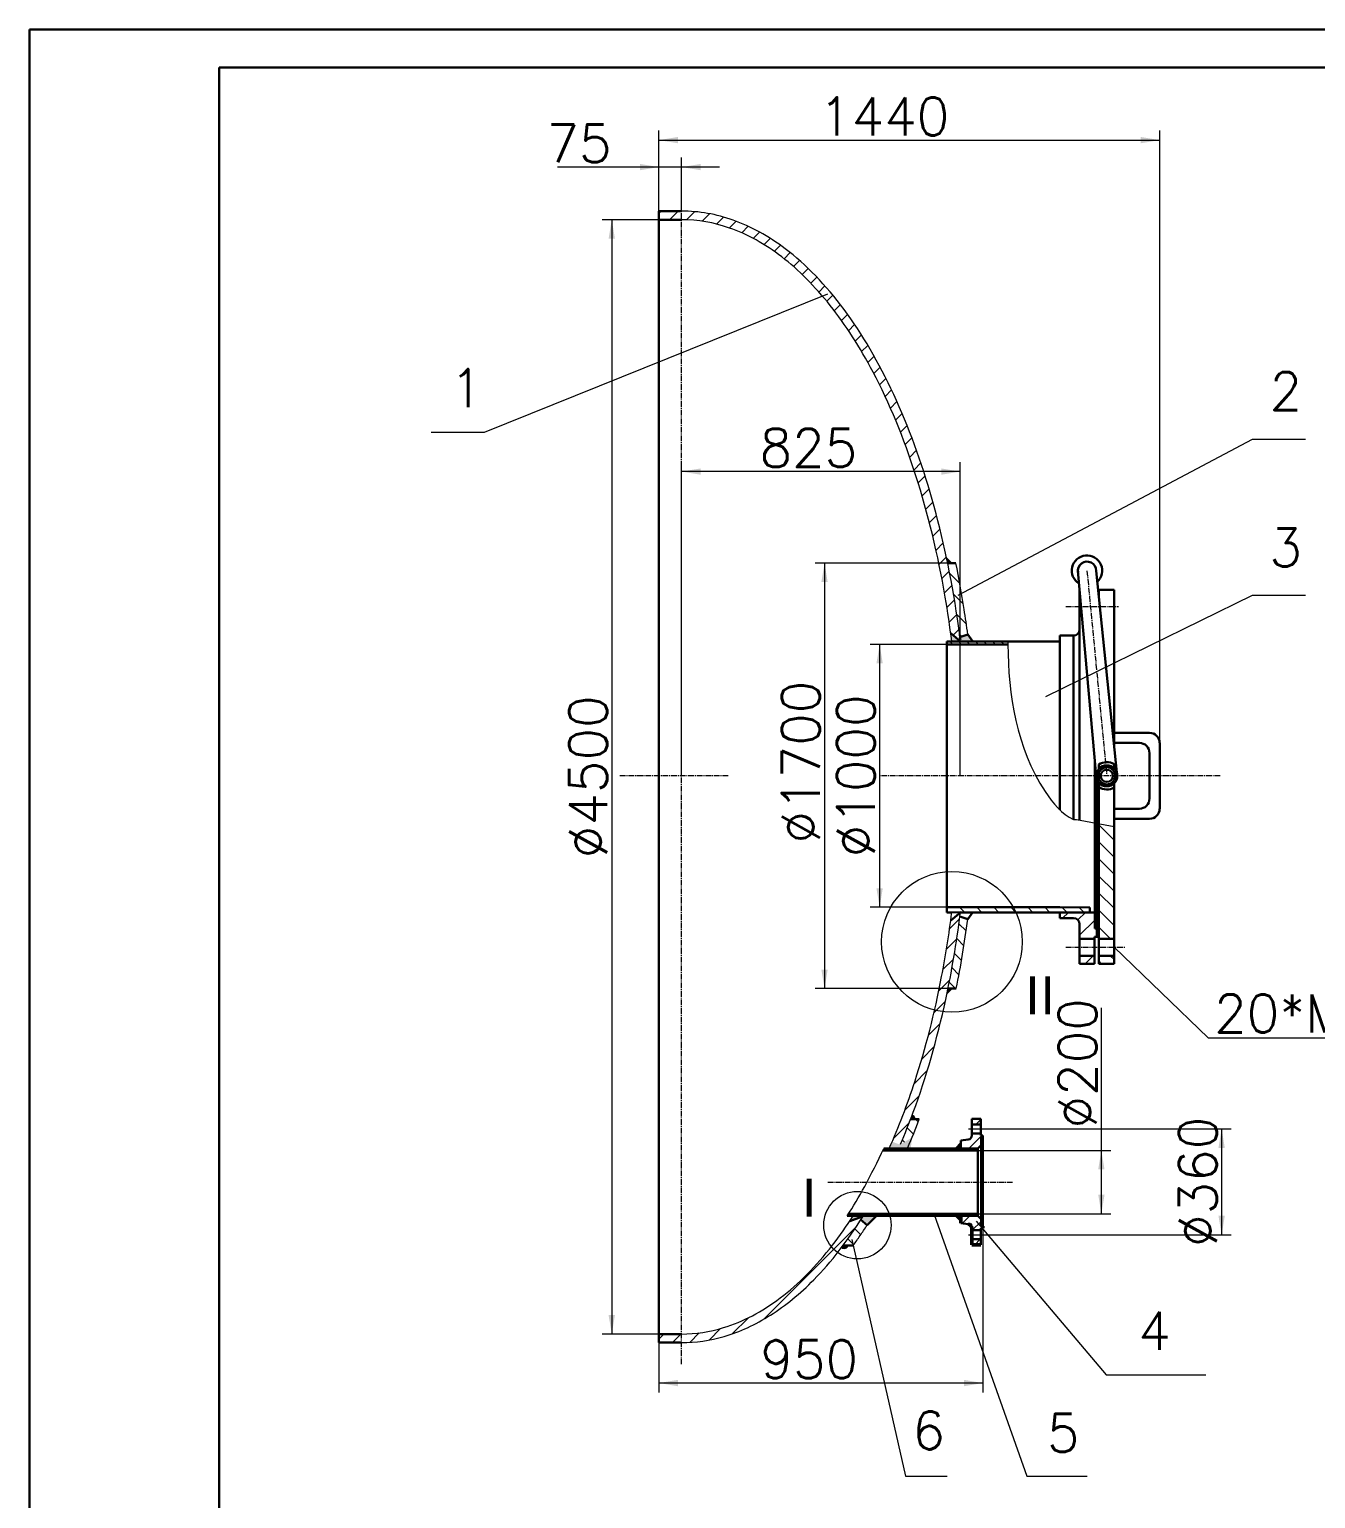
# Model space of a CAD drawing. Header units: millimetres. Extents: x 6 to 426, y 0 to 297.
# Drawn here: x 5.8 to 175.2, y 103.7 to 297 of the extents above; entities that cross this region are included whole.
import ezdxf

# ---------------------------------------------------------------- set-up
doc = ezdxf.new("R2010")
doc.units = ezdxf.units.MM
doc.linetypes.add('CENTER2', pattern=[1.125, 0.75, -0.125, 0.125, -0.125])
for name, color, linetype, lineweight in [('尺寸线', 3, 'Continuous', 15), ('文字层', 7, 'Continuous', 15), ('粗实线', 7, 'Continuous', 30), ('细实线', 7, 'Continuous', 15), ('细点划线', 1, 'CENTER2', 18)]:
    doc.layers.add(name, color=color, linetype=linetype, lineweight=lineweight)
doc.styles.get("Standard").update_dxf_attribs({"font": 'txt.shx', "bigfont": 'gbcbig.shx'})
doc.dimstyles.new('ISO-25$0', dxfattribs={"dimtxt": 5, "dimasz": 2.5, "dimexe": 1.25, "dimexo": 0, "dimtad": 1, "dimdec": 0, "dimdsep": 46, "dimtxsty": 'Standard', "dimcen": 2.5, "dimdle": 5, "dimadec": 0, "dimazin": 0, "dimtfac": 1, "dimtdec": 0, "dimtmove": 0, "dimatfit": 2, "dimfxl": 0, "dimtolj": 1, "dimarcsym": 0})

# ---------------------------------------------------------------- blocks, each defined once
blk = doc.blocks.new('*X7')
at = {"layer": '尺寸线', "linetype": 'Continuous'}
for points in [[(82.53, 271.99), (82.95, 269.49), (82.11, 269.49)], [(82.53, 125.32), (82.95, 127.82), (82.11, 127.82)]]:
    blk.add_hatch(color=0, dxfattribs=at).paths.add_polyline_path(points, flags=0)
at = {"layer": '尺寸线', "color": 0, "linetype": 'Continuous'}
for p, q in [((88.73, 271.99), (81.28, 271.99)), ((82.53, 271.99), (82.53, 125.32)), ((88.73, 125.32), (81.28, 125.32))]:
    blk.add_line(p, q, dxfattribs=at)
at = {"layer": '尺寸线', "color": 0, "insert": (79.41, 198.66), "char_height": 5, "width": 35.7143, "attachment_point": 5, "rotation": 90}
blk.add_mtext('%%C4500', dxfattribs=at)
blk = doc.blocks.new('*X8')
at = {"layer": '尺寸线', "linetype": 'Continuous'}
for points in [[(117.8, 216.09), (118.21, 213.59), (117.38, 213.59)], [(117.8, 181.49), (118.21, 183.99), (117.38, 183.99)]]:
    blk.add_hatch(color=0, dxfattribs=at).paths.add_polyline_path(points, flags=0)
at = {"layer": '尺寸线', "color": 0, "linetype": 'Continuous'}
for p, q in [((126.68, 216.09), (116.55, 216.09)), ((117.8, 216.09), (117.8, 181.49)), ((126.71, 181.49), (116.55, 181.49))]:
    blk.add_line(p, q, dxfattribs=at)
at = {"layer": '尺寸线', "color": 0, "insert": (114.67, 198.79), "char_height": 5, "width": 34.2857, "attachment_point": 5, "rotation": 90}
blk.add_mtext('%%C1000', dxfattribs=at)
blk = doc.blocks.new('*X9')
at = {"layer": '尺寸线', "linetype": 'Continuous'}
for points in [[(88.73, 278.91), (86.23, 278.5), (86.23, 279.33)], [(91.73, 278.91), (94.23, 278.5), (94.23, 279.33)]]:
    blk.add_hatch(color=0, dxfattribs=at).paths.add_polyline_path(points, flags=0)
at = {"layer": '尺寸线', "color": 0, "linetype": 'Continuous'}
for p, q in [((96.73, 278.91), (75.38, 278.91)), ((88.73, 273.12), (88.73, 280.16)), ((91.73, 273.12), (91.73, 280.16))]:
    blk.add_line(p, q, dxfattribs=at)
at = {"layer": '尺寸线', "color": 0, "insert": (78.23, 282.04), "char_height": 5, "width": 11.4286, "attachment_point": 5}
blk.add_mtext('75', dxfattribs=at)
blk = doc.blocks.new('*X10')
at = {"layer": '尺寸线', "linetype": 'Continuous'}
for points in [[(88.73, 282.46), (91.23, 282.88), (91.23, 282.05)], [(154.67, 282.46), (152.17, 282.88), (152.17, 282.05)]]:
    blk.add_hatch(color=0, dxfattribs=at).paths.add_polyline_path(points, flags=0)
at = {"layer": '尺寸线', "color": 0, "linetype": 'Continuous'}
for p, q in [((88.73, 273.12), (88.73, 283.71)), ((88.73, 282.46), (154.67, 282.46)), ((154.67, 203.12), (154.67, 283.71))]:
    blk.add_line(p, q, dxfattribs=at)
at = {"layer": '尺寸线', "color": 0, "insert": (118.39, 285.59), "char_height": 5, "width": 24.2857, "attachment_point": 5}
blk.add_mtext('1440', dxfattribs=at)
blk = doc.blocks.new('*X11')
at = {"layer": '细实线'}
for p, q in [((5242.82, 176.19), (5255.22, 164.28)), ((5255.22, 164.28), (5280.7, 164.28))]:
    blk.add_line(p, q, dxfattribs=at)
blk = doc.blocks.new('*X26')
at = {"layer": '尺寸线', "linetype": 'Continuous'}
for points in [[(110.54, 226.79), (110.96, 224.29), (110.13, 224.29)], [(110.54, 170.79), (110.96, 173.29), (110.13, 173.29)]]:
    blk.add_hatch(color=0, dxfattribs=at).paths.add_polyline_path(points, flags=0)
at = {"layer": '尺寸线', "color": 0, "linetype": 'Continuous'}
for p, q in [((127.7, 226.79), (109.29, 226.79)), ((110.54, 226.79), (110.54, 170.79)), ((127.89, 170.79), (109.29, 170.79))]:
    blk.add_line(p, q, dxfattribs=at)
at = {"layer": '尺寸线', "color": 0, "insert": (107.42, 200.6), "char_height": 5, "width": 34.2857, "attachment_point": 5, "rotation": 90}
blk.add_mtext('%%C1700', dxfattribs=at)
blk = doc.blocks.new('*X27')
at = {"layer": '尺寸线', "linetype": 'Continuous'}
for points in [[(146.99, 149.49), (146.58, 146.99), (147.41, 146.99)], [(146.99, 141.16), (146.58, 143.66), (147.41, 143.66)]]:
    blk.add_hatch(color=0, dxfattribs=at).paths.add_polyline_path(points, flags=0)
at = {"layer": '尺寸线', "color": 0, "linetype": 'Continuous'}
for p, q in [((146.99, 141.16), (146.99, 168.27)), ((130.73, 149.49), (148.24, 149.49)), ((130.73, 141.16), (148.24, 141.16))]:
    blk.add_line(p, q, dxfattribs=at)
at = {"layer": '尺寸线', "color": 0, "insert": (143.87, 160.95), "char_height": 5, "width": 29.2857, "attachment_point": 5, "rotation": 90}
blk.add_mtext('%%C200', dxfattribs=at)
blk = doc.blocks.new('*X28')
at = {"layer": '尺寸线', "linetype": 'Continuous'}
for points in [[(88.73, 118.87), (91.23, 118.45), (91.23, 119.29)], [(131.4, 118.87), (128.9, 118.45), (128.9, 119.29)]]:
    blk.add_hatch(color=0, dxfattribs=at).paths.add_polyline_path(points, flags=0)
at = {"layer": '尺寸线', "color": 0, "linetype": 'Continuous'}
for p, q in [((131.4, 145.35), (131.4, 117.62)), ((88.73, 125.32), (88.73, 117.62)), ((131.4, 118.87), (88.73, 118.87))]:
    blk.add_line(p, q, dxfattribs=at)
at = {"layer": '尺寸线', "color": 0, "insert": (108.53, 122), "char_height": 5, "width": 18.5714, "attachment_point": 5}
blk.add_mtext('950', dxfattribs=at)
blk = doc.blocks.new('*X29')
at = {"layer": '细实线'}
for p, q in [((5222.29, 222.52), (5261.04, 243.06)), ((5261.04, 243.06), (5268.04, 243.06))]:
    blk.add_line(p, q, dxfattribs=at)
blk = doc.blocks.new('*X30')
at = {"layer": '细实线'}
for p, q in [((5233.83, 209.2), (5261.04, 222.53)), ((5261.04, 222.53), (5268.04, 222.53))]:
    blk.add_line(p, q, dxfattribs=at)
blk = doc.blocks.new('*X31')
at = {"layer": '细实线'}
for p, q in [((5224.68, 140.13), (5241.79, 119.89)), ((5241.79, 119.89), (5254.91, 119.89))]:
    blk.add_line(p, q, dxfattribs=at)
blk = doc.blocks.new('*X32')
at = {"layer": '细实线'}
for p, q in [((5208.29, 137.71), (5215.36, 106.59)), ((5215.36, 106.59), (5220.84, 106.59))]:
    blk.add_line(p, q, dxfattribs=at)
blk = doc.blocks.new('*X33')
at = {"layer": '细实线'}
for p, q in [((5205.09, 262.13), (5159.9, 243.92)), ((5159.9, 243.92), (5152.9, 243.92))]:
    blk.add_line(p, q, dxfattribs=at)
blk = doc.blocks.new('*X34')
at = {"layer": '细实线'}
for p, q in [((5219.11, 141.02), (5231.35, 106.59)), ((5231.35, 106.59), (5239.26, 106.59))]:
    blk.add_line(p, q, dxfattribs=at)
blk = doc.blocks.new('*X39')
at = {"layer": '尺寸线', "linetype": 'Continuous'}
for points in [[(91.73, 238.84), (94.23, 238.42), (94.23, 239.25)], [(128.41, 238.84), (125.91, 238.42), (125.91, 239.25)]]:
    blk.add_hatch(color=0, dxfattribs=at).paths.add_polyline_path(points, flags=0)
at = {"layer": '尺寸线', "color": 0, "linetype": 'Continuous'}
for p, q in [((91.73, 198.79), (91.73, 240.09)), ((128.41, 198.79), (128.41, 240.09)), ((128.41, 238.84), (91.73, 238.84))]:
    blk.add_line(p, q, dxfattribs=at)
at = {"layer": '尺寸线', "color": 0, "insert": (108.42, 241.96), "char_height": 5, "width": 18.5714, "attachment_point": 5}
blk.add_mtext('825', dxfattribs=at)
blk = doc.blocks.new('*X40')
at = {"layer": '尺寸线', "linetype": 'Continuous'}
for points in [[(162.83, 152.31), (163.25, 149.81), (162.41, 149.81)], [(162.83, 138.39), (163.25, 140.89), (162.41, 140.89)]]:
    blk.add_hatch(color=0, dxfattribs=at).paths.add_polyline_path(points, flags=0)
at = {"layer": '尺寸线', "color": 0, "linetype": 'Continuous'}
for p, q in [((131.4, 152.31), (164.08, 152.31)), ((162.83, 152.31), (162.83, 138.39)), ((131.4, 138.39), (164.08, 138.39))]:
    blk.add_line(p, q, dxfattribs=at)
at = {"layer": '尺寸线', "color": 0, "insert": (159.71, 145.35), "char_height": 5, "width": 28.5714, "attachment_point": 5, "rotation": 90}
blk.add_mtext('%%C360', dxfattribs=at)

msp = doc.modelspace()

# ---------------------------------------------------------------- hatches: boundary and pattern name
at = {"layer": '细实线'}
h = msp.add_hatch(dxfattribs=at)
h.set_pattern_fill('ANSI31', color=256, scale=0.5, style=0)
h.paths.add_polyline_path([(91.73, 273.12), (88.99, 273.12), (88.73, 273.12), (88.73, 271.99), (91.73, 271.99)], flags=0)
h = msp.add_hatch(dxfattribs=at)
h.set_pattern_fill('ANSI31', color=256, scale=0.5, style=0)
edge = h.paths.add_edge_path(flags=0)
edge.add_spline(control_points=[(126.61, 227.48), (126.05, 230.11), (125.42, 232.68), (123.3, 240.13), (121.6, 244.77), (117.71, 253.18), (115.51, 256.94), (110.72, 263.39), (108.12, 266.08), (103.18, 269.82), (100.87, 271.09), (96.29, 272.72), (94.01, 273.12), (91.73, 273.12)], knot_values=[0, 0, 0, 0, 6.094092, 6.094092, 18.248078, 18.248078, 30.402065, 30.402065, 42.556051, 42.556051, 52.331151, 52.331151, 61.569439, 61.569439, 61.569439, 61.569439], weights=[1, 1, 1, 1, 1, 1, 1, 1, 1, 1, 1, 1, 1, 1], degree=3, periodic=0)
edge.add_line((91.73, 273.12), (91.73, 273.12))
edge.add_line((91.73, 273.12), (91.73, 271.99))
edge.add_spline(control_points=[(91.73, 271.99), (93.85, 271.99), (95.96, 271.62), (100.39, 270.08), (102.69, 268.8), (107.14, 265.37), (109.28, 263.23), (113.31, 258.14), (115.2, 255.21), (119.08, 247.87), (120.98, 243.27), (124.18, 233.3), (125.48, 227.93), (126.71, 220.75), (126.95, 219.16), (127.16, 217.56)], knot_values=[0, 0, 0, 0, 9.220053, 9.220053, 19.610487, 19.610487, 30.00092, 30.00092, 40.391354, 40.391354, 53.31268, 53.31268, 66.234007, 66.234007, 69.852159, 69.852159, 69.852159, 69.852159], weights=[1, 1, 1, 1, 1, 1, 1, 1, 1, 1, 1, 1, 1, 1, 1, 1], degree=3, periodic=0)
edge.add_line((127.16, 217.56), (128.2, 216.69))
edge.add_line((128.2, 216.69), (128.44, 216.69))
edge.add_line((128.44, 216.69), (128.37, 217.02))
edge.add_spline(control_points=[(128.37, 217.02), (128.27, 217.84), (128.16, 218.65), (127.67, 221.94), (127.24, 224.39), (126.75, 226.79)], knot_values=[0, 0, 0, 0, 2.427071, 2.427071, 9.902875, 9.902875, 9.902875, 9.902875], weights=[1, 1, 1, 1, 1, 1], degree=3, periodic=0)
edge.add_spline(control_points=[(126.75, 226.79), (126.7, 227.02), (126.66, 227.25), (126.61, 227.48)], knot_values=[0, 0, 0, 0, 0.702862, 0.702862, 0.702862, 0.702862], weights=[1, 1, 1, 1], degree=3, periodic=0)
h = msp.add_hatch(color=256, dxfattribs=at)
edge = h.paths.add_edge_path(flags=0)
edge.add_spline(control_points=[(126.61, 227.48), (126.66, 227.25), (126.7, 227.02), (126.75, 226.79)], knot_values=[0, 0, 0, 0, 0.702862, 0.702862, 0.702862, 0.702862], weights=[1, 1, 1, 1], degree=3, periodic=0)
edge.add_line((126.75, 226.79), (127.3, 226.79))
edge.add_line((127.3, 226.79), (126.61, 227.48))
h = msp.add_hatch(dxfattribs=at)
h.set_pattern_fill('ANSI31', color=256, scale=0.5, angle=270, style=0)
edge = h.paths.add_edge_path(flags=0)
edge.add_spline(control_points=[(129.4, 217.4), (129.26, 218.51), (129.1, 219.61), (128.61, 222.76), (128.25, 224.79), (127.84, 226.79)], knot_values=[0, 0, 0, 0, 3.310103, 3.310103, 9.523664, 9.523664, 9.523664, 9.523664], weights=[1, 1, 1, 1, 1, 1], degree=3, periodic=0)
edge.add_line((127.84, 226.79), (126.75, 226.79))
edge.add_spline(control_points=[(126.75, 226.79), (127.24, 224.39), (127.67, 221.94), (128.16, 218.65), (128.27, 217.84), (128.37, 217.02)], knot_values=[0, 0, 0, 0, 7.475804, 7.475804, 9.902875, 9.902875, 9.902875, 9.902875], weights=[1, 1, 1, 1, 1, 1], degree=3, periodic=0)
edge.add_line((128.37, 217.02), (129.4, 217.4))
h = msp.add_hatch(color=256, dxfattribs=at)
edge = h.paths.add_edge_path(flags=0)
edge.add_line((129.4, 217.4), (128.37, 217.02))
edge.add_line((128.37, 217.02), (128.44, 216.69))
edge.add_line((128.44, 216.69), (128.2, 216.69))
edge.add_line((128.2, 216.69), (127.16, 217.56))
edge.add_spline(control_points=[(127.16, 217.56), (127.21, 217.2), (127.25, 216.85), (127.3, 216.49)], knot_values=[0, 0, 0, 0, 1.07952, 1.07952, 1.07952, 1.07952], weights=[1, 1, 1, 1], degree=3, periodic=0)
edge.add_line((127.3, 216.49), (128.44, 216.49))
edge.add_line((128.44, 216.49), (130.05, 216.49))
edge.add_line((130.05, 216.49), (129.4, 217.4))
h = msp.add_hatch(dxfattribs=at)
h.set_pattern_fill('ANSI31', color=256, scale=0.25, angle=270, style=0)
edge = h.paths.add_edge_path(flags=0)
edge.add_spline(control_points=[(134.75, 216.1), (134.75, 216.24), (134.76, 216.37), (134.77, 216.5)], knot_values=[0, 0, 0, 0, 0.400808, 0.400808, 0.400808, 0.400808], weights=[1, 1, 1, 1], degree=3, periodic=0)
edge.add_line((134.77, 216.5), (128.45, 216.5))
edge.add_line((128.45, 216.5), (127.31, 216.5))
edge.add_line((127.31, 216.5), (126.64, 216.5))
edge.add_spline(control_points=[(126.64, 216.5), (126.66, 216.37), (126.67, 216.24), (126.69, 216.1)], knot_values=[0, 0, 0, 0, 0.403085, 0.403085, 0.403085, 0.403085], weights=[1, 1, 1, 1], degree=3, periodic=0)
edge.add_line((126.69, 216.1), (128.5, 216.1))
edge.add_line((128.5, 216.1), (134.75, 216.1))
h = msp.add_hatch(dxfattribs=at)
h.set_pattern_fill('ANSI31', color=256, scale=0.5, angle=270, style=0)
h.paths.add_polyline_path([(146.67, 177.32), (148.67, 177.32), (148.67, 192.11), (146.67, 192.49)], flags=0)
h = msp.add_hatch(dxfattribs=at)
h.set_pattern_fill('ANSI31', color=256, scale=0.5, style=0)
edge = h.paths.add_edge_path(flags=0)
edge.add_spline(control_points=[(122.08, 154.14), (122.13, 154.27), (122.18, 154.4), (123.93, 159.12), (125.37, 164.1), (126.55, 169.59), (126.61, 169.85), (126.66, 170.1)], knot_values=[0, 0, 0, 0, 0.442701, 0.442701, 15.867326, 15.867326, 16.62587, 16.62587, 16.62587, 16.62587], weights=[1, 1, 1, 1, 1, 1, 1, 1], degree=3, periodic=0)
edge.add_spline(control_points=[(126.66, 170.1), (126.71, 170.33), (126.76, 170.56), (126.81, 170.79)], knot_values=[0, 0, 0, 0, 0.699955, 0.699955, 0.699955, 0.699955], weights=[1, 1, 1, 1], degree=3, periodic=0)
edge.add_spline(control_points=[(126.81, 170.79), (127.43, 173.88), (127.96, 177.06), (128.37, 180.29)], knot_values=[0, 0, 0, 0, 9.632424, 9.632424, 9.632424, 9.632424], weights=[1, 1, 1, 1], degree=3, periodic=0)
edge.add_line((128.37, 180.29), (128.24, 180.29))
edge.add_line((128.24, 180.29), (127.1, 179.33))
edge.add_spline(control_points=[(127.3, 180.82), (126.94, 177.95), (126.49, 175.13), (125.04, 167.56), (123.86, 162.95), (121.55, 155.84), (120.54, 153.16), (119.44, 150.63)], knot_values=[0, 0, 0, 0, 8.085568, 8.085568, 22.155558, 22.155558, 31.298631, 31.298631, 31.298631, 31.298631], weights=[1, 1, 1, 1, 1, 1, 1, 1], degree=3, periodic=0)
edge.add_line((119.44, 150.63), (120.38, 150.29))
edge.add_line((120.38, 150.29), (120.53, 150.29))
edge.add_spline(control_points=[(120.53, 150.29), (121, 151.37), (121.45, 152.48), (121.88, 153.61)], knot_values=[0, 0, 0, 0, 3.580407, 3.580407, 3.580407, 3.580407], weights=[1, 1, 1, 1], degree=3, periodic=0)
edge.add_spline(control_points=[(121.88, 153.61), (121.95, 153.78), (122.01, 153.96), (122.08, 154.14)], knot_values=[0, 0, 0, 0, 0.570721, 0.570721, 0.570721, 0.570721], weights=[1, 1, 1, 1], degree=3, periodic=0)
h = msp.add_hatch(dxfattribs=at)
h.set_pattern_fill('ANSI31', color=256, scale=0.5, angle=270, style=0)
edge = h.paths.add_edge_path(flags=0)
edge.add_line((145.46, 181.45), (141.53, 181.49))
edge.add_line((141.53, 181.49), (128.06, 181.49))
edge.add_line((128.06, 181.49), (127.38, 181.49))
edge.add_line((127.38, 181.49), (126.71, 181.49))
edge.add_spline(control_points=[(126.71, 181.49), (126.68, 181.27), (126.65, 181.05), (126.63, 180.82)], knot_values=[0, 0, 0, 0, 0.671793, 0.671793, 0.671793, 0.671793], weights=[1, 1, 1, 1], degree=3, periodic=0)
edge.add_line((126.63, 180.82), (127.3, 180.82))
edge.add_line((127.3, 180.82), (128.44, 180.83))
edge.add_line((128.44, 180.83), (130.05, 180.83))
edge.add_line((130.05, 180.83), (130.05, 180.82))
edge.add_line((130.05, 180.82), (141.53, 180.82))
edge.add_line((141.53, 180.82), (145.46, 180.82))
edge.add_line((145.46, 180.82), (145.46, 181.45))
h = msp.add_hatch(dxfattribs=at)
h.set_pattern_fill('ANSI31', color=256, scale=0.5, angle=270, style=0)
edge = h.paths.add_edge_path(flags=0)
edge.add_spline(control_points=[(127.89, 170.79), (128.49, 173.77), (129, 176.82), (129.4, 179.92)], knot_values=[0, 0, 0, 0, 9.25526, 9.25526, 9.25526, 9.25526], weights=[1, 1, 1, 1], degree=3, periodic=0)
edge.add_line((129.4, 179.92), (128.37, 180.29))
edge.add_spline(control_points=[(128.37, 180.29), (127.96, 177.06), (127.43, 173.88), (126.81, 170.79)], knot_values=[0, 0, 0, 0, 9.632424, 9.632424, 9.632424, 9.632424], weights=[1, 1, 1, 1], degree=3, periodic=0)
edge.add_line((126.81, 170.79), (127.89, 170.79))
h = msp.add_hatch(dxfattribs=at)
h.set_pattern_fill('ANSI31', color=256, scale=0.5, style=0)
edge = h.paths.add_edge_path(flags=0)
edge.add_line((144.13, 177.59), (144.13, 177.32))
edge.add_line((144.13, 177.32), (146.07, 177.32))
edge.add_line((146.07, 177.32), (146.07, 177.59))
edge.add_line((146.07, 177.59), (146.4, 177.59))
edge.add_line((146.4, 177.59), (146.4, 178.69))
edge.add_line((146.4, 178.69), (146.13, 178.69))
edge.add_line((146.13, 178.69), (146.13, 180.82))
edge.add_line((146.13, 180.82), (141.53, 180.82))
edge.add_line((141.53, 180.82), (141.53, 180.06))
edge.add_line((141.53, 180.06), (143.33, 180.06))
edge.add_arc((143.33, 179.26), 0.8, 0, 90, ccw=False)
edge.add_line((144.13, 179.26), (144.13, 177.59))
h.paths.add_polyline_path([(144.13, 175.12), (144.13, 174.82), (144.13, 174.06), (146.07, 174.06), (146.07, 175.12)], flags=0)
h = msp.add_hatch(dxfattribs=at)
h.set_pattern_fill('ANSI37', color=256, scale=0.1, style=0)
h.paths.add_polyline_path([(146.67, 178.69), (146.4, 178.69), (146.4, 177.59), (146.67, 177.59)], flags=0)
h = msp.add_hatch(dxfattribs=at)
h.set_pattern_fill('ANSI31', color=256, scale=0.5, angle=270, style=0)
h.paths.add_polyline_path([(148.67, 174.06), (148.67, 175.12), (146.67, 175.12), (146.67, 174.06), (146.73, 174.06)], flags=0)
h = msp.add_hatch(color=256, dxfattribs=at)
edge = h.paths.add_edge_path(flags=0)
edge.add_line((127.35, 170.79), (126.81, 170.79))
edge.add_spline(control_points=[(126.81, 170.79), (126.76, 170.56), (126.71, 170.33), (126.66, 170.1)], knot_values=[0, 0, 0, 0, 0.699955, 0.699955, 0.699955, 0.699955], weights=[1, 1, 1, 1], degree=3, periodic=0)
edge.add_line((126.66, 170.1), (127.35, 170.79))
h = msp.add_hatch(dxfattribs=at)
h.set_pattern_fill('ANSI31', color=256, scale=0.5, angle=270, style=0)
edge = h.paths.add_edge_path(flags=0)
edge.add_spline(control_points=[(122.06, 151.17), (122.39, 151.97), (122.71, 152.78), (123.02, 153.61)], knot_values=[0, 0, 0, 0, 2.615416, 2.615416, 2.615416, 2.615416], weights=[1, 1, 1, 1], degree=3, periodic=0)
edge.add_line((123.02, 153.61), (122.45, 153.61))
edge.add_arc((121.88, 153.61), 0.571, -0.0519, 0, ccw=False)
edge.add_arc((121.88, 153.61), 0.571, 359.9481, 360)
edge.add_line((122.45, 153.61), (121.88, 153.61))
edge.add_spline(control_points=[(121.88, 153.61), (121.45, 152.48), (121, 151.37), (120.53, 150.29)], knot_values=[0, 0, 0, 0, 3.580407, 3.580407, 3.580407, 3.580407], weights=[1, 1, 1, 1], degree=3, periodic=0)
edge.add_line((120.53, 150.29), (122.06, 151.17))
h = msp.add_hatch(color=256, dxfattribs=at)
edge = h.paths.add_edge_path(flags=0)
edge.add_spline(control_points=[(122.08, 154.14), (122.01, 153.96), (121.95, 153.78), (121.88, 153.61)], knot_values=[0, 0, 0, 0, 0.570721, 0.570721, 0.570721, 0.570721], weights=[1, 1, 1, 1], degree=3, periodic=0)
edge.add_line((121.88, 153.61), (122.45, 153.61))
edge.add_arc((121.88, 153.61), 0.571, 0, 69.1858)
h = msp.add_hatch(dxfattribs=at)
h.set_pattern_fill('ANSI31', color=256, scale=0.5, style=0)
h.paths.add_polyline_path([(131.11, 153.64), (129.95, 153.64), (129.95, 152.91), (131.11, 152.91)], flags=0)
edge = h.paths.add_edge_path(flags=0)
edge.add_line((131.17, 151.18), (131.4, 151.18))
edge.add_line((131.4, 151.18), (131.4, 151.45))
edge.add_line((131.4, 151.45), (131.11, 151.45))
edge.add_line((131.11, 151.45), (131.11, 151.71))
edge.add_line((131.11, 151.71), (129.95, 151.71))
edge.add_line((129.95, 151.71), (129.95, 151.45))
edge.add_arc((129.42, 151.45), 0.53, 274.8286, 360, ccw=False)
edge.add_line((129.46, 150.92), (128.49, 150.8))
edge.add_line((128.49, 150.8), (128.49, 149.76))
edge.add_line((128.49, 149.76), (131.17, 149.76))
edge.add_line((131.17, 149.76), (131.17, 151.18))
h = msp.add_hatch(color=256, dxfattribs=at)
edge = h.paths.add_edge_path(flags=0)
edge.add_line((122.06, 151.17), (120.53, 150.29))
edge.add_line((120.53, 150.29), (120.38, 150.29))
edge.add_line((120.38, 150.29), (119.44, 150.63))
edge.add_spline(control_points=[(119.44, 150.63), (119.32, 150.34), (119.19, 150.05), (119.06, 149.76)], knot_values=[0, 0, 0, 0, 0.957164, 0.957164, 0.957164, 0.957164], weights=[1, 1, 1, 1], degree=3, periodic=0)
edge.add_line((119.06, 149.76), (121.9, 149.76))
edge.add_line((121.9, 149.76), (122.06, 151.17))
h = msp.add_hatch(dxfattribs=at)
h.set_pattern_fill('ANSI31', color=256, scale=0.5, angle=270, style=0)
edge = h.paths.add_edge_path(flags=0)
edge.add_line((130.73, 149.76), (120.3, 149.76))
edge.add_line((120.3, 149.76), (119.06, 149.76))
edge.add_line((119.06, 149.76), (118.33, 149.76))
edge.add_spline(control_points=[(118.33, 149.76), (118.29, 149.67), (118.25, 149.58), (118.2, 149.49)], knot_values=[0, 0, 0, 0, 0.2934, 0.2934, 0.2934, 0.2934], weights=[1, 1, 1, 1], degree=3, periodic=0)
edge.add_line((118.2, 149.49), (118.94, 149.49))
edge.add_line((118.94, 149.49), (130.73, 149.49))
edge.add_line((130.73, 149.49), (130.73, 149.76))
for points in [[(128.49, 150.51), (128.49, 149.76), (127.74, 149.76)], [(127.74, 140.89), (128.49, 140.89), (128.49, 140.14)]]:
    msp.add_hatch(color=256, dxfattribs=at).paths.add_polyline_path(points, flags=0)
h = msp.add_hatch(dxfattribs=at)
h.set_pattern_fill('ANSI31', color=256, scale=0.5, style=0)
edge = h.paths.add_edge_path(flags=0)
edge.add_spline(control_points=[(91.73, 124.19), (93.61, 124.19), (95.48, 124.46), (99.41, 125.6), (101.45, 126.55), (105.4, 129.05), (107.32, 130.62), (110.4, 133.75), (111.62, 135.17), (112.79, 136.71)], knot_values=[0, 0, 0, 0, 6.30853, 6.30853, 13.406886, 13.406886, 20.505242, 20.505242, 25.395771, 25.395771, 25.395771, 25.395771], weights=[1, 1, 1, 1, 1, 1, 1, 1, 1, 1], degree=3, periodic=0)
edge.add_spline(control_points=[(112.79, 136.71), (112.86, 136.8), (112.93, 136.9), (113, 136.99)], knot_values=[0, 0, 0, 0, 0.353902, 0.353902, 0.353902, 0.353902], weights=[1, 1, 1, 1], degree=3, periodic=0)
edge.add_spline(control_points=[(113, 136.99), (113.8, 138.05), (114.57, 139.18), (115.32, 140.36)], knot_values=[0, 0, 0, 0, 4.091546, 4.091546, 4.091546, 4.091546], weights=[1, 1, 1, 1], degree=3, periodic=0)
edge.add_spline(control_points=[(115.32, 140.36), (115.41, 140.49), (115.49, 140.62), (115.58, 140.76)], knot_values=[0, 0, 0, 0, 0.473117, 0.473117, 0.473117, 0.473117], weights=[1, 1, 1, 1], degree=3, periodic=0)
edge.add_line((115.58, 140.76), (115.42, 140.76))
edge.add_line((115.42, 140.76), (113.87, 140.19))
edge.add_spline(control_points=[(113.87, 140.19), (113.13, 139.08), (112.37, 138.02), (109.43, 134.23), (107.12, 131.9), (102.31, 128.25), (99.81, 126.94), (95.43, 125.6), (93.58, 125.32), (91.73, 125.32)], knot_values=[0, 0, 0, 0, 3.238905, 3.238905, 12.264799, 12.264799, 21.290693, 21.290693, 27.78035, 27.78035, 27.78035, 27.78035], weights=[1, 1, 1, 1, 1, 1, 1, 1, 1, 1], degree=3, periodic=0)
edge.add_line((91.73, 125.32), (91.73, 124.19))
h = msp.add_hatch(dxfattribs=at)
h.set_pattern_fill('ANSI31', color=256, scale=0.5, angle=270, style=0)
edge = h.paths.add_edge_path(flags=0)
edge.add_spline(control_points=[(116.15, 139.67), (115.85, 139.19), (115.54, 138.73), (114.93, 137.84), (114.63, 137.41), (114.33, 136.99)], knot_values=[0, 0, 0, 0, 1.649013, 1.649013, 3.237484, 3.237484, 3.237484, 3.237484], weights=[1, 1, 1, 1, 1, 1], degree=3, periodic=0)
edge.add_line((116.15, 139.67), (115.32, 140.36))
edge.add_spline(control_points=[(115.32, 140.36), (114.57, 139.18), (113.8, 138.05), (113, 136.99)], knot_values=[0, 0, 0, 0, 4.091546, 4.091546, 4.091546, 4.091546], weights=[1, 1, 1, 1], degree=3, periodic=0)
edge.add_line((113, 136.99), (114.33, 136.99))
h = msp.add_hatch(dxfattribs=at)
h.set_pattern_fill('ANSI31', color=256, scale=0.5, angle=270, style=0)
edge = h.paths.add_edge_path(flags=0)
edge.add_line((130.73, 141.16), (119.04, 141.16))
edge.add_arc((114.87, 139.65), 4.44, 16.1869, 19.8081, ccw=False)
edge.add_line((119.13, 140.89), (128.49, 140.89))
edge.add_line((128.49, 140.89), (130.73, 140.89))
edge.add_line((130.73, 140.89), (130.73, 141.16))
edge = h.paths.add_edge_path(flags=0)
edge.add_line((119.04, 141.16), (116.65, 141.16))
edge.add_line((116.65, 141.16), (114.49, 141.16))
edge.add_line((114.49, 141.16), (113.7, 141.16))
edge.add_spline(control_points=[(113.7, 141.16), (113.64, 141.07), (113.58, 140.98), (113.53, 140.89)], knot_values=[0, 0, 0, 0, 0.314947, 0.314947, 0.314947, 0.314947], weights=[1, 1, 1, 1], degree=3, periodic=0)
edge.add_line((113.53, 140.89), (114.32, 140.89))
edge.add_line((114.32, 140.89), (115.66, 140.89))
edge.add_line((115.66, 140.89), (117.79, 140.89))
edge.add_line((117.79, 140.89), (119.13, 140.89))
edge.add_arc((114.87, 139.65), 4.44, 16.1869, 19.8081)
h = msp.add_hatch(color=256, dxfattribs=at)
edge = h.paths.add_edge_path(flags=0)
edge.add_line((117.38, 140.89), (114.32, 140.89))
edge.add_spline(control_points=[(114.32, 140.89), (114.17, 140.65), (114.02, 140.42), (113.87, 140.19)], knot_values=[0, 0, 0, 0, 0.833454, 0.833454, 0.833454, 0.833454], weights=[1, 1, 1, 1], degree=3, periodic=0)
edge.add_line((113.87, 140.19), (115.42, 140.76))
edge.add_line((115.42, 140.76), (115.58, 140.76))
edge.add_spline(control_points=[(115.58, 140.76), (115.49, 140.62), (115.41, 140.49), (115.32, 140.36)], knot_values=[0, 0, 0, 0, 0.473107, 0.473107, 0.473107, 0.473107], weights=[1, 1, 1, 1], degree=3, periodic=0)
edge.add_line((115.32, 140.36), (116.15, 139.67))
edge.add_line((116.15, 139.67), (117.38, 140.89))
h = msp.add_hatch(dxfattribs=at)
h.set_pattern_fill('ANSI31', color=256, scale=0.5, style=0)
edge = h.paths.add_edge_path(flags=0)
edge.add_line((131.17, 140.45), (130.73, 140.89))
edge.add_line((130.73, 140.89), (128.49, 140.89))
edge.add_line((128.49, 140.89), (128.49, 139.9))
edge.add_line((128.49, 139.9), (129.46, 139.78))
edge.add_arc((129.42, 139.25), 0.53, 0, 85.1714, ccw=False)
edge.add_line((129.95, 139.25), (129.95, 138.98))
edge.add_line((129.95, 138.98), (131.11, 138.98))
edge.add_line((131.11, 138.98), (131.11, 139.25))
edge.add_line((131.11, 139.25), (131.4, 139.25))
edge.add_line((131.4, 139.25), (131.4, 139.51))
edge.add_line((131.4, 139.51), (131.17, 139.51))
edge.add_line((131.17, 139.51), (131.17, 140.45))
h = msp.add_hatch(dxfattribs=at)
h.set_pattern_fill('ANSI31', color=256, scale=0.5, style=0)
h.paths.add_polyline_path([(131.11, 137.79), (129.95, 137.79), (129.95, 137.06), (131.11, 137.06)], flags=0)
h = msp.add_hatch(color=256, dxfattribs=at)
edge = h.paths.add_edge_path(flags=0)
edge.add_line((113.66, 136.99), (113, 136.99))
edge.add_spline(control_points=[(113, 136.99), (112.93, 136.9), (112.86, 136.8), (112.79, 136.71)], knot_values=[0, 0, 0, 0, 0.353902, 0.353902, 0.353902, 0.353902], weights=[1, 1, 1, 1], degree=3, periodic=0)
edge.add_arc((113.13, 137.15), 0.556, 232.4226, 343.4666)
h = msp.add_hatch(dxfattribs=at)
h.set_pattern_fill('ANSI31', color=256, scale=0.5, style=0)
edge = h.paths.add_edge_path(flags=0)
edge.add_line((91.73, 125.32), (88.73, 125.32))
edge.add_line((88.73, 125.32), (88.73, 124.19))
edge.add_line((88.73, 124.19), (88.99, 124.19))
edge.add_line((88.99, 124.19), (91.71, 124.19))
edge.add_line((91.71, 124.19), (91.71, 124.19))
edge.add_spline(control_points=[(91.68, 124.19), (91.7, 124.19), (91.72, 124.19), (91.73, 124.19)], knot_values=[0, 0, 0, 0, 0.04934, 0.04934, 0.04934, 0.04934], weights=[1, 1, 1, 1], degree=3, periodic=0)
edge.add_line((91.73, 124.19), (91.73, 125.32))

# ---------------------------------------------------------------- linework, layer by layer
at = {"layer": '粗实线'}
for p, q in [((5.85, 297.04), (5.85, 0.04)), ((425.85, 297.04), (5.85, 297.04)), ((30.85, 292.04), (30.85, 5.04)), ((420.85, 292.04), (30.85, 292.04)), ((89.73, 273.12), (88.73, 273.12)), ((88.73, 273.12), (88.73, 271.99)), ((88.73, 273.12), (88.73, 124.19)), ((88.99, 273.12), (91.73, 273.12)), ((88.73, 271.99), (91.73, 271.99)), ((126.75, 226.79), (127.84, 226.79)), ((143.9, 225.79), (146.32, 198.79)), ((146.3, 225.79), (149.07, 198.79)), ((144.13, 219.72), (144.13, 223.26)), ((144.13, 218.96), (144.13, 222.49)), ((146.67, 222.22), (146.67, 223.26)), ((146.73, 223.26), (148.67, 223.26)), ((148.67, 202.76), (148.67, 223.26)), ((144.13, 219.72), (144.13, 218.06)), ((128.2, 216.69), (127.16, 217.56)), ((128.2, 216.69), (128.44, 216.69)), ((129.4, 217.4), (128.37, 217.02)), ((128.37, 217.02), (128.44, 216.69)), ((129.4, 217.4), (130.05, 216.49)), ((141.53, 217.26), (141.53, 202.76)), ((143.33, 217.26), (141.53, 217.26)), ((143.33, 217.26), (143.33, 198.66)), ((144.13, 218.06), (144.13, 198.66)), ((126.63, 216.49), (126.63, 180.82)), ((127.3, 216.49), (126.63, 216.49)), ((128.49, 216.09), (126.68, 216.09)), ((127.3, 216.49), (128.44, 216.49)), ((141.53, 216.49), (128.44, 216.49)), ((134.68, 216.09), (128.49, 216.09)), ((153.33, 204.46), (148.67, 204.46)), ((152, 203.12), (148.67, 203.12)), ((154.67, 203.12), (154.67, 194.46)), ((141.53, 202.76), (141.53, 194.56)), ((153.33, 201.79), (153.33, 195.79)), ((146.13, 198.66), (146.13, 200.92)), ((146.67, 200.26), (146.67, 199.7)), ((148.67, 200.31), (148.67, 199.77)), ((143.33, 198.66), (143.33, 193.06)), ((144.13, 198.66), (144.13, 192.98)), ((146.13, 194.56), (146.13, 198.66)), ((146.4, 198.34), (146.4, 177.59)), ((146.67, 197.88), (146.67, 194.56)), ((148.67, 192.11), (148.67, 197.81)), ((141.53, 194.3), (141.53, 194.56)), ((146.13, 194.56), (146.13, 178.69)), ((146.67, 194.56), (146.67, 192.49)), ((152, 194.46), (148.67, 194.46)), ((146.67, 192.49), (146.67, 177.32)), ((153.33, 193.12), (148.67, 193.12)), ((148.67, 174.06), (148.67, 192.11)), ((127.3, 180.82), (126.63, 180.82)), ((127.38, 181.49), (126.71, 181.49)), ((128.21, 180.62), (127.16, 179.74)), ((127.3, 180.82), (128.44, 180.83)), ((128.06, 181.49), (127.38, 181.49)), ((141.53, 181.49), (128.06, 181.49)), ((128.21, 180.62), (128.42, 180.63)), ((129.4, 179.92), (128.37, 180.29)), ((141.53, 180.82), (128.44, 180.82)), ((129.4, 179.92), (130.05, 180.83)), ((141.53, 181.49), (145.46, 181.45)), ((141.53, 180.06), (141.53, 180.82)), ((141.53, 180.82), (146.13, 180.82)), ((143.33, 180.06), (141.53, 180.06)), ((145.46, 181.45), (145.46, 180.82)), ((144.13, 177.59), (144.13, 179.26)), ((146.4, 178.69), (146.13, 178.69)), ((146.4, 178.69), (146.4, 177.59)), ((146.4, 178.69), (146.67, 178.69)), ((146.67, 178.69), (146.67, 174.06)), ((148.67, 177.59), (148.67, 179.26)), ((144.13, 177.59), (144.13, 174.06)), ((144.13, 177.32), (146.07, 177.32)), ((146.67, 177.59), (146.07, 177.59)), ((146.07, 177.59), (146.07, 174.06)), ((146.67, 177.32), (148.67, 177.32)), ((146.67, 177.32), (148.67, 177.32)), ((144.13, 175.12), (146.07, 175.12)), ((146.07, 174.06), (144.13, 174.06)), ((146.67, 175.12), (148.67, 175.12)), ((146.67, 174.06), (146.73, 174.06)), ((146.73, 174.06), (148.67, 174.06)), ((126.81, 170.79), (127.89, 170.79)), ((123.02, 153.61), (121.88, 153.61)), ((131.11, 152.91), (129.95, 152.91)), ((131.11, 153.64), (131.11, 151.45)), ((128.49, 150.8), (129.46, 150.92)), ((131.11, 151.71), (129.95, 151.71)), ((131.17, 151.18), (131.17, 149.49)), ((131.4, 151.18), (131.4, 139.51)), ((118.94, 149.49), (118.2, 149.49)), ((119.06, 149.76), (118.33, 149.76)), ((130.72, 149.49), (118.94, 149.49)), ((119.06, 149.76), (120.3, 149.76)), ((130.73, 149.76), (120.3, 149.76)), ((128.49, 150.8), (128.49, 149.76)), ((130.73, 149.76), (131.17, 150.2)), ((130.73, 149.76), (131.17, 150.2)), ((130.73, 149.76), (130.73, 149.49)), ((130.73, 149.49), (130.73, 141.16)), ((131.17, 149.49), (131.17, 145.35)), ((131.17, 141.2), (131.17, 145.35)), ((131.17, 139.51), (131.17, 141.2)), ((114.31, 140.89), (113.53, 140.89)), ((114.49, 141.16), (113.7, 141.16)), ((115.42, 140.76), (113.87, 140.19)), ((114.32, 140.89), (115.66, 140.89)), ((116.65, 141.16), (114.49, 141.16)), ((116.15, 139.67), (115.32, 140.36)), ((115.58, 140.76), (115.42, 140.76)), ((117.79, 140.89), (115.66, 140.89)), ((116.15, 139.67), (117.38, 140.89)), ((130.73, 141.16), (116.65, 141.16)), ((128.49, 140.89), (117.79, 140.89)), ((128.49, 140.89), (130.73, 140.89)), ((128.49, 139.9), (129.46, 139.78)), ((130.73, 140.89), (130.73, 141.16)), ((130.73, 140.89), (131.17, 140.45)), ((131.11, 137.06), (131.11, 139.25)), ((131.11, 138.98), (129.95, 138.98)), ((131.11, 137.79), (129.95, 137.79)), ((113, 136.99), (114.33, 136.99)), ((91.73, 125.32), (88.73, 125.32)), ((88.99, 124.19), (88.73, 124.19)), ((91.73, 124.19), (88.99, 124.19))]:
    msp.add_line(p, q, dxfattribs=at)
at = {"layer": '粗实线', "linetype": 'Continuous'}
for p, q in [((131.11, 153.64), (129.95, 153.64)), ((129.95, 153.64), (129.95, 151.45)), ((131.4, 151.45), (131.11, 151.45)), ((131.4, 151.18), (131.17, 151.18)), ((131.4, 151.45), (131.4, 151.18))]:
    msp.add_line(p, q, dxfattribs=at)
at = {"layer": '粗实线', "linetype": 'Continuous', "lineweight": 15}
msp.add_line((128.49, 150.8), (128.49, 149.76), dxfattribs=at)
at = {"layer": '粗实线', "linetype": 'Continuous', "lineweight": 50}
for p, q in [((128.49, 139.9), (128.49, 140.89)), ((129.95, 137.06), (129.95, 139.25)), ((131.4, 139.25), (131.11, 139.25)), ((131.4, 139.51), (131.17, 139.51)), ((131.4, 139.25), (131.4, 139.51)), ((131.11, 137.06), (129.95, 137.06))]:
    msp.add_line(p, q, dxfattribs=at)
at = {"layer": '粗实线'}
for radius in [1.38, 1.12, 0.8]:
    msp.add_circle((147.7, 198.79), radius, dxfattribs=at)
for centre, radius, start, end in [((145.1, 225.79), 2, 312.5132, 238.4344), ((145.1, 225.79), 1.2, 0, 190.2645), ((143.33, 218.06), 0.8, 270, 360), ((152, 201.79), 1.33, 0, 90), ((153.33, 203.12), 1.33, 0, 90), ((147.7, 198.79), 1.8, 57.5178, 125.0348), ((147.7, 198.79), 1.8, 234.9652, 302.4822), ((152, 195.79), 1.33, 270, 360), ((153.33, 194.46), 1.33, 270, 0), ((143.33, 179.26), 0.8, 0, 90)]:
    msp.add_arc(centre, radius, start, end, dxfattribs=at)
at = {"layer": '粗实线', "linetype": 'Continuous'}
msp.add_arc((129.42, 151.45), 0.53, 274.8286, 0, dxfattribs=at)
at = {"layer": '粗实线', "linetype": 'Continuous', "lineweight": 50}
msp.add_arc((129.42, 139.25), 0.53, 0, 85.1714, dxfattribs=at)
at = {"layer": '细实线'}
for p, q in [((127.3, 226.79), (126.61, 227.48)), ((146.73, 223.26), (146.67, 223.26)), ((146.07, 180.82), (146.07, 180.78)), ((146.4, 178.69), (146.4, 177.59)), ((127.35, 170.79), (126.66, 170.1)), ((127.74, 149.76), (128.49, 150.51)), ((127.74, 140.89), (128.49, 140.14))]:
    msp.add_line(p, q, dxfattribs=at)
msp.add_lwpolyline([(143.33, 193.06), (143.71, 193.06), (148.67, 192.11)], dxfattribs=at)
for centre, radius in [((127.32, 176.94), 9.26), ((114.87, 139.65), 4.44)]:
    msp.add_circle(centre, radius, dxfattribs=at)
for centre, radius, start, end in [((121.88, 153.61), 0.571, 359.9481, 69.1858), ((113.13, 137.15), 0.556, 232.4226, 343.4666)]:
    msp.add_arc(centre, radius, start, end, dxfattribs=at)
for points, knots in [([(128.37, 217.02), (128.27, 217.84), (128.16, 218.65), (127.24, 224.92), (126.12, 230.2), (123.3, 240.13), (121.6, 244.77), (117.71, 253.18), (115.51, 256.94), (110.72, 263.39), (108.12, 266.08), (103.18, 269.82), (100.87, 271.09), (96.29, 272.72), (94.01, 273.12), (91.73, 273.12)], [0, 0, 0, 0, 96.226206, 96.226206, 747.656447, 747.656447, 1399.086689, 1399.086689, 2050.516931, 2050.516931, 2701.947173, 2701.947173, 3225.873654, 3225.873654, 3721.028073, 3721.028073, 3721.028073, 3721.028073]), ([(127.3, 216.49), (127.05, 218.46), (126.76, 220.4), (125.48, 227.93), (124.18, 233.3), (120.98, 243.27), (119.08, 247.87), (115.2, 255.21), (113.31, 258.14), (109.28, 263.23), (107.14, 265.37), (102.69, 268.8), (100.39, 270.08), (95.96, 271.62), (93.85, 271.99), (91.73, 271.99)], [0, 0, 0, 0, 233.877571, 233.877571, 917.250588, 917.250588, 1600.623604, 1600.623604, 2150.144764, 2150.144764, 2699.665923, 2699.665923, 3249.187083, 3249.187083, 3736.810044, 3736.810044, 3736.810044, 3736.810044]), ([(129.4, 217.4), (129.26, 218.51), (129.1, 219.61), (128.61, 222.76), (128.25, 224.79), (127.84, 226.79)], [0, 0, 0, 0, 415.770995, 415.770995, 1196.235801, 1196.235801, 1196.235801, 1196.235801]), ([(134.68, 216.49), (134.68, 216.36), (134.71, 209.56), (136.04, 200.75), (141.79, 193.73), (143.33, 193.06)], [0, 0, 0, 0, 23.450089, 1196.17855, 1503.193633, 1503.193633, 1503.193633, 1503.193633]), ([(119.06, 149.76), (120.3, 152.54), (121.44, 155.51), (123.86, 162.95), (125.04, 167.56), (126.49, 175.13), (126.94, 177.95), (127.3, 180.82)], [0, 0, 0, 0, 380.095344, 380.095344, 904.058781, 904.058781, 1205.163592, 1205.163592, 1205.163592, 1205.163592]), ([(120.53, 150.29), (121.12, 151.66), (121.69, 153.08), (123.93, 159.12), (125.37, 164.1), (127.29, 172.99), (127.93, 176.77), (128.42, 180.63)], [0, 0, 0, 0, 189.127381, 189.127381, 785.900158, 785.900158, 1202.824501, 1202.824501, 1202.824501, 1202.824501]), ([(113.53, 140.89), (114.32, 142.11), (115.09, 143.4), (116.7, 146.33), (117.53, 148), (118.33, 149.76)], [0, 0, 0, 0, 376.877206, 376.877206, 820.351879, 820.351879, 820.351879, 820.351879]), ([(91.68, 124.19), (93.58, 124.19), (95.47, 124.46), (99.41, 125.6), (101.45, 126.55), (105.4, 129.05), (107.32, 130.62), (111.43, 134.8), (113.59, 137.58), (115.58, 140.76)], [0, 0, 0, 0, 269.328252, 269.328252, 569.742472, 569.742472, 870.156693, 870.156693, 1247.180484, 1247.180484, 1247.180484, 1247.180484]), ([(91.73, 125.32), (93.58, 125.32), (95.43, 125.6), (99.81, 126.94), (102.31, 128.25), (107.12, 131.9), (109.43, 134.23), (112.53, 138.22), (113.44, 139.52), (114.32, 140.89)], [0, 0, 0, 0, 287.886036, 287.886036, 688.281453, 688.281453, 1088.676869, 1088.676869, 1262.164155, 1262.164155, 1262.164155, 1262.164155]), ([(114.33, 136.99), (114.63, 137.41), (114.93, 137.84), (115.54, 138.73), (115.85, 139.19), (116.15, 139.67)], [0, 0, 0, 0, 391.311341, 391.311341, 797.53673, 797.53673, 797.53673, 797.53673])]:
    msp.add_open_spline(points, degree=3, knots=knots, dxfattribs=at)
for points in [[(127.89, 170.79), (128.49, 173.77), (129, 176.82), (129.4, 179.92)], [(121.51, 149.87), (122.03, 151.08), (122.54, 152.33), (123.02, 153.61)]]:
    msp.add_open_spline(points, degree=3, dxfattribs=at)
at = {"layer": '细点划线'}
for p, q in [((91.73, 121.34), (91.73, 276.87)), ((145.1, 225.79), (147.7, 198.79)), ((142.32, 221.09), (149.26, 221.09)), ((97.85, 198.79), (83.52, 198.79)), ((162.65, 198.79), (117.8, 198.79)), ((142.32, 176.22), (150.11, 176.22)), ((110.97, 145.32), (135.3, 145.32))]:
    msp.add_line(p, q, dxfattribs=at)
at = {"layer": '细点划线', "linetype": 'Continuous', "lineweight": 15}
for p, q in [((129.52, 152.31), (131.4, 152.31)), ((129.52, 138.39), (131.4, 138.39))]:
    msp.add_line(p, q, dxfattribs=at)

# ---------------------------------------------------------------- block references
at = {"layer": '细实线'}
for name in ['*X33', '*X29', '*X30', '*X11', '*X34', '*X31', '*X32']:
    msp.add_blockref(name, (-5094.15, 0.04), dxfattribs=at)

# ---------------------------------------------------------------- texts
at = {"layer": '文字层', "char_height": 5, "attachment_point": 1}
for s, insert, width in [('1', (61.26, 252.32), 24.1755), ('2', (169.14, 251.93), 26.948), ('3', (169.12, 231.36), 26.3389), ('{\\fSimSun|b0|i0|c84|p7;Ⅱ}', (135.51, 172.4), 11.4431), ('20*M30{\\fsimsun|b0|i0|c84|p0;螺栓}', (161.84, 170.02), 53.5163), ('{\\fSimSun|b0|i0|c84|p7;Ⅰ}', (105.1, 145.77), 53.5163), ('4', (151.85, 128.23), 18.6335), ('6', (122.12, 115.13), 8.805), ('5', (139.83, 114.8), 22.1007)]:
    msp.add_mtext(s, dxfattribs=dict(at, insert=insert, width=width))

# ---------------------------------------------------------------- dimensions: what is measured, and where the dimension line sits
at = {"layer": '尺寸线'}
for base, p1, p2, angle, text, picture, middle in [((154.67, 282.46), (88.73, 273.12), (154.67, 203.12), 0, '1440', '*X10', (118.39, 282.46)), ((82.53, 125.32), (88.73, 271.99), (88.73, 125.32), 270, '%%C4500', '*X7', (82.53, 198.66)), ((110.54, 170.79), (127.7, 226.79), (127.89, 170.79), 270, '%%C1700', '*X26', (110.54, 200.6)), ((117.8, 181.49), (126.68, 216.09), (126.71, 181.49), 270, '%%C1000', '*X8', (117.8, 198.79)), ((146.99, 149.49), (130.73, 141.16), (130.73, 149.49), 90, '%%C200', '*X27', (146.99, 160.95)), ((162.83, 138.39), (131.4, 152.31), (131.4, 138.39), 270, '%%C360', '*X40', (162.83, 145.35))]:
    dim = msp.add_linear_dim(base=base, p1=p1, p2=p2, angle=angle, text=text, dimstyle='ISO-25$0', override={"dimsah": 1}, dxfattribs=at)
    dim.commit()
    dim.dimension.update_dxf_attribs({"geometry": picture, "text_midpoint": middle, "dimtype": 160})
for base, p1, p2, text, picture, middle in [((88.73, 278.91), (91.73, 273.12), (88.73, 273.12), '75', '*X9', (78.23, 278.91)), ((91.73, 238.84), (128.41, 198.79), (91.73, 198.79), '825', '*X39', (108.42, 238.84)), ((88.73, 118.87), (131.4, 145.35), (88.73, 125.32), '950', '*X28', (108.53, 118.87))]:
    dim = msp.add_linear_dim(base=base, p1=p1, p2=p2, text=text, dimstyle='ISO-25$0', override={"dimsah": 1}, dxfattribs=at)
    dim.commit()
    dim.dimension.update_dxf_attribs({"geometry": picture, "text_midpoint": middle, "dimtype": 160})

doc.saveas('drawing.dxf')
